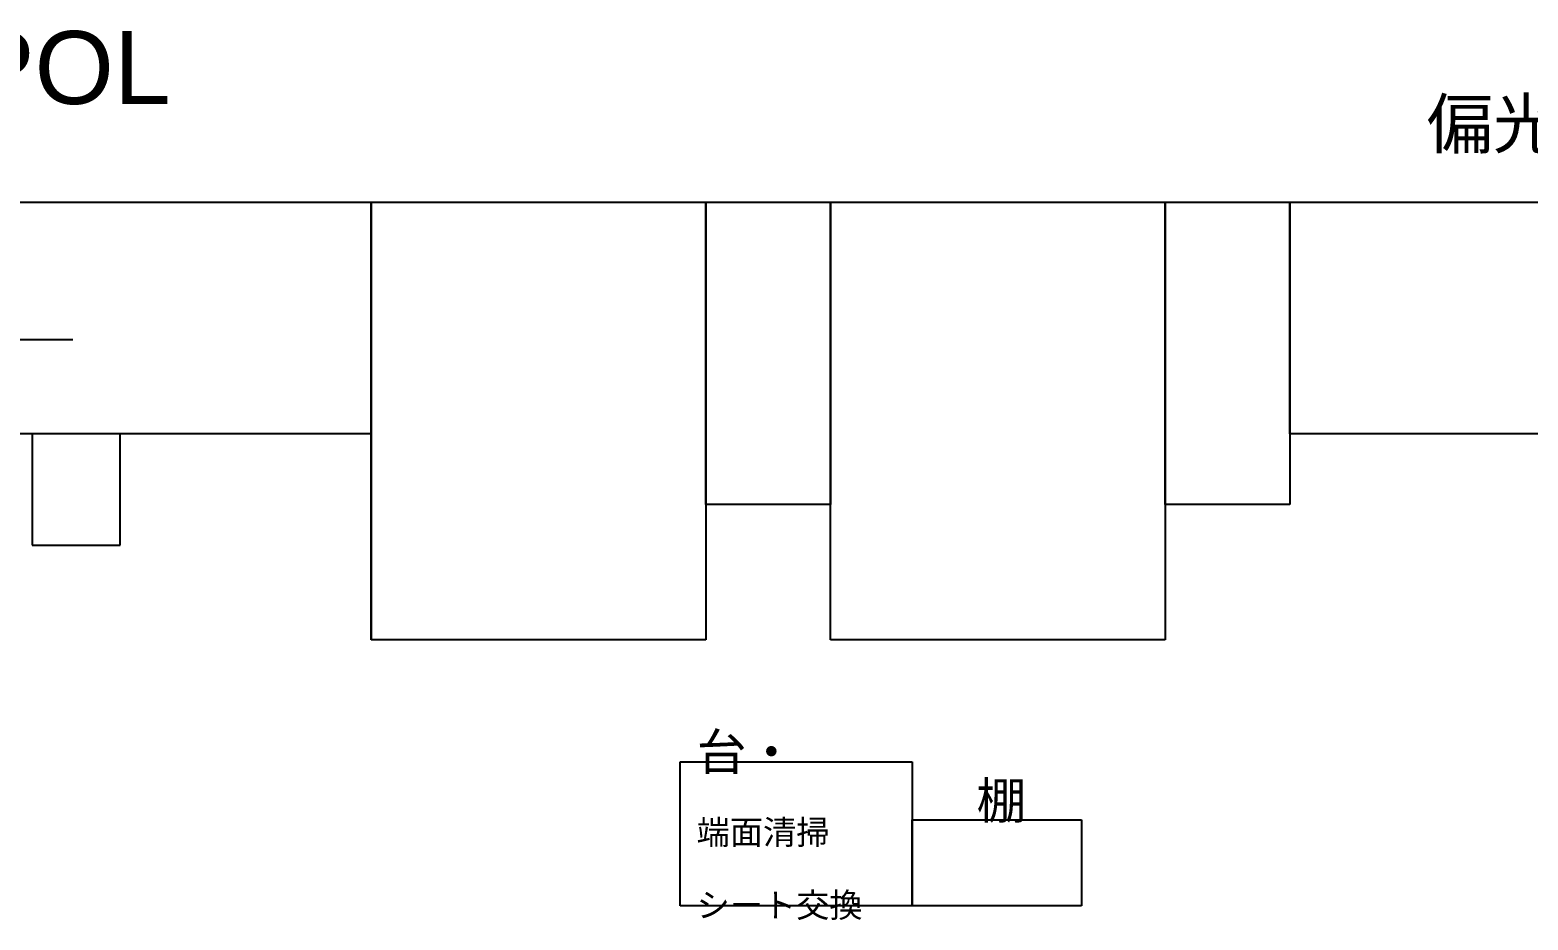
# Model space of a CAD drawing. Header units: millimetres. Extents: x 5 to 415, y 48 to 251.
# Drawn here: x 259.52 to 271.83, y 202.8 to 210.12 of the extents above; entities that cross this region are included whole.
import ezdxf

# ---------------------------------------------------------------- set-up
doc = ezdxf.new("R2010")
doc.units = ezdxf.units.MM
doc.layers.add('P', color=7, linetype='Continuous')
doc.layers.add('T', color=7, linetype='Continuous')

msp = doc.modelspace()

# ---------------------------------------------------------------- linework, layer by layer
at = {"layer": 'P'}
for points in [[(258.78, 208.703), (262.326, 208.703)], [(262.326, 208.703), (262.326, 206.798)], [(262.326, 205.105), (262.326, 208.703)], [(262.326, 208.703), (262.326, 205.105)], [(262.326, 205.105), (262.326, 208.703)], [(262.326, 208.703), (265.077, 208.703)], [(265.077, 208.703), (265.077, 205.105)], [(265.077, 206.216), (265.077, 208.703)], [(265.077, 208.703), (266.1, 208.703)], [(266.1, 205.105), (266.1, 208.703)], [(266.1, 208.703), (268.852, 208.703)], [(266.1, 208.703), (266.1, 206.216)], [(268.852, 208.703), (268.852, 205.105)], [(268.852, 206.216), (268.852, 208.703)], [(268.852, 208.703), (269.875, 208.703)], [(269.875, 208.703), (269.875, 206.216)], [(269.875, 206.798), (269.875, 208.703)], [(269.875, 208.703), (269.875, 206.798)], [(269.875, 206.798), (269.875, 208.703)], [(269.875, 208.703), (274.232, 208.703)], [(251.919, 207.574), (259.874, 207.574)], [(262.326, 206.798), (258.78, 206.798)], [(260.262, 206.798), (259.539, 206.798)], [(259.539, 206.798), (259.539, 205.881)], [(260.262, 205.881), (260.262, 206.798)], [(274.232, 206.798), (269.875, 206.798)], [(266.1, 206.216), (265.077, 206.216)], [(269.875, 206.216), (268.852, 206.216)], [(259.539, 205.881), (260.262, 205.881)], [(265.077, 205.105), (262.326, 205.105)], [(268.852, 205.105), (266.1, 205.105)], [(264.866, 204.1), (266.771, 204.1)], [(264.866, 202.918), (264.866, 204.1)], [(266.771, 204.1), (266.771, 202.918)], [(266.771, 202.918), (266.771, 203.623)], [(266.771, 203.623), (268.164, 203.623)], [(268.164, 203.623), (268.164, 202.918)], [(266.771, 202.918), (264.866, 202.918)], [(268.164, 202.918), (266.771, 202.918)]]:
    msp.add_lwpolyline(points, dxfattribs=at)

# ---------------------------------------------------------------- texts
at = {"layer": 'T', "attachment_point": 7}
for s, insert, char_height in [('{\\fArial|b0|i0|c0|p18;POL}', (259, 209.5), 0.6), ('{\\fArial|b0|i0|c0|p18;偏光板貼付け装置}', (271, 209.1), 0.4), ('{\\fArial|b0|i0|c0|p18;台・}', (265, 204), 0.3), ('{\\fArial|b0|i0|c0|p18;棚}', (267.3, 203.6), 0.3), ('{\\fArial|b0|i0|c0|p18;端面清掃}', (265, 203.4), 0.2), ('{\\fArial|b0|i0|c0|p18;シート交換}', (265, 202.8), 0.2)]:
    msp.add_mtext(s, dxfattribs=dict(at, insert=insert, char_height=char_height))

doc.saveas('drawing.dxf')
